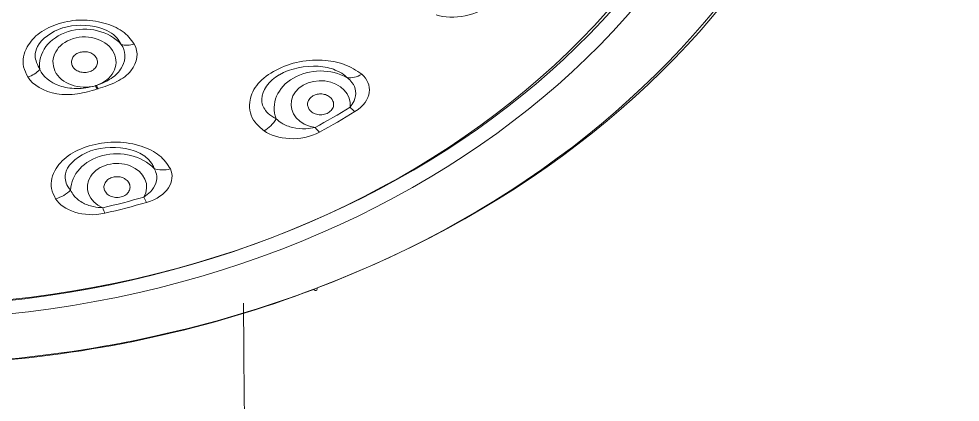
# Model space of a CAD drawing. Extents: x 4791 to 7950, y -233 to 2082.
# Drawn here: x 5911.69 to 5947.78, y 812.76 to 827.48 of the extents above; entities that cross this region are included whole.
import ezdxf

# ---------------------------------------------------------------- set-up
doc = ezdxf.new("R2010")
doc.units = 0
doc.header["$LTSCALE"] = 1.7
doc.header["$MEASUREMENT"] = 0
doc.layers.add('1', color=7, linetype='CONTINUOUS', true_color=0xffffff)

msp = doc.modelspace()

# ---------------------------------------------------------------- linework, layer by layer
at = {"layer": '1', "color": 7, "linetype": 'Continuous', "lineweight": 18}
msp.add_line((5923.004, 817.089), (5923.002, 817.091), dxfattribs=at)
for centre, major_axis, ratio, start_param, end_param in [((5906.802, 844.554), (-37.999, 0), 0.798636, 2.01499, 7.409788), ((5906.802, 844.277), (37.699, 0), 0.798636, 5.156583, 10.55138), ((5906.802, 843.56), (-33.944, 0), 0.798636, 1.631665, 3.141593), ((5914.627, 825.39), (-0.236, 0.764), 0.21692, 2.183467, 2.417882), ((5914.661, 825.4), (0.237, -0.764), 0.217881, 5.324747, 5.559162), ((5924.387, 824.681), (-0.525, 0.851), 0.36761, 2.108736, 2.422624), ((5923.046, 823.903), (0.479, -0.878), 0.339572, 5.268928, 5.582816), ((5916.483, 821.232), (-0.274, 0.962), 0.202374, 2.187983, 2.501871), ((5914.906, 820.823), (0.228, -0.974), 0.169414, 5.338438, 5.652326), ((5906.802, 844.278), (37.703, 0), 0.798636, 4.809139, 5.156583), ((5906.802, 844.551), (-38.003, 0), 0.798636, 1.667546, 2.013929), ((5922.918, 817.509), (-0.178, 0.467), 0.258618, 2.579814, 3.620745), ((5899.325, 856.904), (19.683, -51.786), 0.258617, 0.602323, 0.603412)]:
    msp.add_ellipse(centre, major_axis=major_axis, ratio=ratio, start_param=start_param, end_param=end_param, dxfattribs=at)
for centre, major_axis in [((5906.802, 843.483), (-34.52, 0)), ((5906.802, 843.274), (33.622, 0))]:
    msp.add_ellipse(centre, major_axis=major_axis, ratio=0.798636, dxfattribs=at)
at = {"layer": '1', "color": 7, "linetype": 'Continuous', "lineweight": 13}
for centre, major_axis, ratio, start_param, end_param in [((5914.207, 825.701), (-1.723, 0), 0.798636, 3.755386, 6.408591), ((5914.207, 825.814), (1.209, 0), 0.798636, 5.097374, 11.349788), ((5916.036, 827.099), (0.699, 0.388), 0.722448, 3.739095, 4.435958), ((5911.988, 825.846), (0.679, 0.423), 0.714429, 4.353283, 5.050147), ((5923.26, 824.051), (-1.779, 0), 0.798636, 4.102608, 6.578807), ((5923.26, 824.192), (1.136, 0), 0.798636, 6.158549, 10.806051), ((5924.647, 826.097), (0.653, 0.757), 0.710611, 3.573729, 4.251758), ((5906.802, 841.08), (21.709, 0), 0.798636, 5.081131, 5.082845), ((5906.802, 841.093), (21.895, 0), 0.798636, 5.081131, 5.082845), ((5906.802, 842.283), (28.789, 0), 0.798636, 5.31191, 5.369505), ((5920.943, 823.949), (0.584, 0.812), 0.684908, 4.141001, 4.81903), ((5906.802, 842.312), (-29.098, 0), 0.798636, 2.170317, 2.227912), ((5915.454, 820.875), (-1.779, 0), 0.798636, 3.788449, 6.264648), ((5915.454, 821.015), (1.136, 0), 0.798636, 5.84439, 10.491892), ((5917.387, 822.501), (0.906, 0.422), 0.786244, 3.801173, 4.479202), ((5913.033, 821.372), (0.854, 0.52), 0.772731, 4.343627, 5.021656), ((5906.802, 842.283), (28.789, 0), 0.798636, 4.997751, 5.055346), ((5906.802, 842.312), (-29.098, 0), 0.798636, 1.856158, 1.913753)]:
    msp.add_ellipse(centre, major_axis=major_axis, ratio=ratio, start_param=start_param, end_param=end_param, dxfattribs=at)
for points in [[(5927.691, 827.623), (5928.325, 827.424), (5929.312, 827.571), (5929.84, 828.117)], [(5924.576, 823.913), (5925.256, 824.333), (5925.264, 824.977), (5924.838, 825.345)], [(5921.095, 823.173), (5921.567, 822.833), (5922.507, 822.737), (5923.22, 823.127)], [(5916.586, 820.427), (5917.396, 820.658), (5917.709, 821.262), (5917.5, 821.71)], [(5913.1, 820.568), (5913.363, 820.136), (5914.164, 819.82), (5914.993, 820.014)]]:
    msp.add_open_spline(points, degree=3, dxfattribs=at)
for points, knots in [([(5912.032, 825.244), (5911.967, 825.372), (5911.842, 825.619), (5911.846, 826.022), (5912.021, 826.476), (5912.439, 826.965), (5913.212, 827.323), (5914.104, 827.478), (5914.961, 827.341), (5915.719, 827.032), (5915.982, 826.684), (5916.115, 826.507)], [0, 0, 0, 0, 0.087607, 0.169371, 0.250856, 0.377447, 0.501128, 0.621802, 0.747777, 0.872041, 1, 1, 1, 1]), ([(5915.616, 826.494), (5915.564, 826.58), (5915.403, 826.851), (5914.714, 827.259), (5913.805, 827.26), (5912.933, 826.99), (5912.425, 826.596), (5912.26, 825.984), (5912.407, 825.703), (5912.498, 825.529)], [0, 0, 0, 0, 0.080562, 0.253207, 0.499831, 0.500495, 0.747529, 0.843295, 1, 1, 1, 1]), ([(5915.616, 826.494), (5915.781, 826.248), (5915.81, 825.938), (5915.581, 825.5), (5915.46, 825.357), (5915.124, 825.106), (5914.907, 824.997), (5914.661, 824.919)], [0, 0, 0, 0, 0.5, 0.5, 0.75, 0.75, 1, 1, 1, 1]), ([(5914.728, 824.794), (5914.973, 824.87), (5915.224, 824.95), (5915.665, 825.175), (5915.853, 825.318), (5916.252, 825.797), (5916.293, 826.186), (5916.115, 826.507)], [0, 0, 0, 0, 0.25, 0.25, 0.5, 0.5, 1, 1, 1, 1]), ([(5921.095, 823.173), (5920.97, 823.278), (5920.727, 823.481), (5920.545, 823.862), (5920.516, 824.342), (5920.728, 824.926), (5921.414, 825.481), (5922.331, 825.859), (5923.317, 825.917), (5924.228, 825.766), (5924.631, 825.488), (5924.838, 825.345)], [0, 0, 0, 0, 0.087456, 0.169153, 0.25014, 0.377375, 0.499739, 0.622279, 0.749894, 0.871256, 1, 1, 1, 1]), ([(5914.627, 824.908), (5914.377, 824.833), (5914.129, 824.797), (5913.662, 824.801), (5913.446, 824.839), (5912.878, 825.032), (5912.612, 825.266), (5912.498, 825.529)], [0, 0, 0, 0, 0.25, 0.25, 0.5, 0.5, 1, 1, 1, 1]), ([(5924.278, 825.216), (5924.235, 825.257), (5924.114, 825.37), (5923.773, 825.551), (5922.997, 825.744), (5922.089, 825.568), (5921.265, 825.09), (5920.884, 824.517), (5921.09, 823.992), (5921.332, 823.754), (5921.498, 823.668), (5921.558, 823.637)], [0, 0, 0, 0, 0.046355, 0.127416, 0.254336, 0.50001, 0.500136, 0.746142, 0.872777, 0.954138, 1, 1, 1, 1]), ([(5912.032, 825.244), (5912.229, 824.927), (5912.642, 824.681), (5913.398, 824.557), (5913.67, 824.557), (5914.197, 824.632), (5914.446, 824.706), (5914.693, 824.783)], [0, 0, 0, 0, 0.5, 0.5, 0.75, 0.75, 1, 1, 1, 1]), ([(5913.1, 820.568), (5913.037, 820.697), (5912.915, 820.946), (5912.932, 821.348), (5913.133, 821.806), (5913.6, 822.304), (5914.481, 822.662), (5915.486, 822.796), (5916.402, 822.614), (5917.151, 822.253), (5917.381, 821.895), (5917.5, 821.71)], [0, 0, 0, 0, 0.087456, 0.169153, 0.25014, 0.377375, 0.499739, 0.622279, 0.749894, 0.871256, 1, 1, 1, 1]), ([(5916.874, 821.731), (5916.856, 821.78), (5916.808, 821.914), (5916.596, 822.165), (5916.002, 822.531), (5915.106, 822.584), (5914.137, 822.332), (5913.518, 821.886), (5913.441, 821.345), (5913.536, 821.064), (5913.639, 820.944), (5913.676, 820.901)], [0, 0, 0, 0, 0.046355, 0.127416, 0.254336, 0.50001, 0.500136, 0.746142, 0.872777, 0.954138, 1, 1, 1, 1])]:
    msp.add_open_spline(points, degree=3, knots=knots, dxfattribs=at)
at = {"layer": '1', "color": 7, "linetype": 'Continuous', "lineweight": 18}
for points, knots in [([(5913.742, 825.667), (5913.748, 825.655), (5913.761, 825.631), (5913.795, 825.585), (5913.849, 825.531), (5913.928, 825.479), (5914.049, 825.428), (5914.22, 825.403), (5914.425, 825.441), (5914.566, 825.526), (5914.646, 825.617), (5914.687, 825.692), (5914.708, 825.773), (5914.708, 825.854), (5914.693, 825.913), (5914.677, 825.95), (5914.665, 825.975), (5914.626, 826.04), (5914.533, 826.129), (5914.393, 826.19), (5914.271, 826.212), (5914.178, 826.215), (5914.086, 826.203), (5913.968, 826.171), (5913.838, 826.097), (5913.733, 825.968), (5913.701, 825.842), (5913.711, 825.754), (5913.726, 825.704), (5913.736, 825.68), (5913.742, 825.667)], [0, 0, 0, 0, 0.015625, 0.03125, 0.0625, 0.09375, 0.125, 0.1875, 0.25, 0.3125, 0.34375, 0.375, 0.40625, 0.4375, 0.46875, 0.476562, 0.484375, 0.5, 0.5625, 0.625, 0.65625, 0.6875, 0.71875, 0.75, 0.8125, 0.875, 0.9375, 0.96875, 0.984375, 1, 1, 1, 1]), ([(5924.387, 824.079), (5924.446, 824.162), (5924.587, 824.361), (5924.629, 824.705), (5924.511, 825.011), (5924.345, 825.158), (5924.278, 825.216)], [0, 0, 0, 0, 0.208279, 0.500324, 0.801781, 1, 1, 1, 1]), ([(5922.855, 823.957), (5922.86, 823.951), (5922.871, 823.94), (5922.894, 823.919), (5922.937, 823.885), (5923.007, 823.844), (5923.103, 823.81), (5923.239, 823.786), (5923.416, 823.8), (5923.604, 823.885), (5923.71, 824.003), (5923.753, 824.112), (5923.763, 824.196), (5923.751, 824.279), (5923.724, 824.344), (5923.697, 824.386), (5923.68, 824.408), (5923.668, 824.422), (5923.659, 824.433), (5923.648, 824.443), (5923.63, 824.46), (5923.568, 824.512), (5923.473, 824.559), (5923.354, 824.586), (5923.233, 824.596), (5923.083, 824.574), (5922.924, 824.5), (5922.808, 824.383), (5922.751, 824.239), (5922.763, 824.113), (5922.804, 824.023), (5922.835, 823.98), (5922.853, 823.96), (5922.855, 823.957)], [0, 0, 0, 0, 0.007812, 0.015625, 0.03125, 0.0625, 0.09375, 0.125, 0.1875, 0.25, 0.3125, 0.34375, 0.375, 0.40625, 0.4375, 0.453125, 0.460938, 0.46875, 0.472656, 0.476562, 0.484375, 0.5, 0.5625, 0.59375, 0.625, 0.6875, 0.75, 0.8125, 0.875, 0.9375, 0.96875, 0.996094, 1, 1, 1, 1]), ([(5921.558, 823.637), (5921.625, 823.578), (5921.791, 823.432), (5922.179, 823.283), (5922.641, 823.232), (5922.926, 823.281), (5923.046, 823.301)], [0, 0, 0, 0, 0.200427, 0.49953, 0.790892, 1, 1, 1, 1]), ([(5916.483, 820.63), (5916.571, 820.694), (5916.784, 820.849), (5916.97, 821.163), (5916.996, 821.482), (5916.908, 821.66), (5916.874, 821.731)], [0, 0, 0, 0, 0.208279, 0.500324, 0.801781, 1, 1, 1, 1]), ([(5914.979, 820.892), (5914.981, 820.885), (5914.987, 820.872), (5915.001, 820.847), (5915.028, 820.803), (5915.079, 820.747), (5915.157, 820.691), (5915.278, 820.635), (5915.451, 820.604), (5915.663, 820.639), (5915.81, 820.725), (5915.893, 820.817), (5915.935, 820.895), (5915.955, 820.977), (5915.955, 821.046), (5915.945, 821.092), (5915.938, 821.118), (5915.932, 821.134), (5915.927, 821.146), (5915.921, 821.158), (5915.91, 821.18), (5915.871, 821.244), (5915.799, 821.312), (5915.697, 821.367), (5915.585, 821.406), (5915.434, 821.423), (5915.254, 821.391), (5915.098, 821.309), (5914.989, 821.186), (5914.951, 821.063), (5914.955, 820.967), (5914.968, 820.919), (5914.978, 820.895), (5914.979, 820.892)], [0, 0, 0, 0, 0.007812, 0.015625, 0.03125, 0.0625, 0.09375, 0.125, 0.1875, 0.25, 0.3125, 0.34375, 0.375, 0.40625, 0.4375, 0.453125, 0.460938, 0.46875, 0.472656, 0.476562, 0.484375, 0.5, 0.5625, 0.59375, 0.625, 0.6875, 0.75, 0.8125, 0.875, 0.9375, 0.96875, 0.996094, 1, 1, 1, 1]), ([(5913.676, 820.901), (5913.711, 820.829), (5913.798, 820.651), (5914.09, 820.416), (5914.496, 820.255), (5914.785, 820.231), (5914.906, 820.221)], [0, 0, 0, 0, 0.200427, 0.49953, 0.790892, 1, 1, 1, 1]), ([(5920.301, 816.564), (5920.349, 810.131), (5920.433, 803.389), (5920.697, 786.426), (5920.907, 775.995), (5921.409, 754.485), (5921.692, 743.533), (5922.378, 721.334), (5922.778, 710.135), (5923.206, 698.974)], [0, 0, 0, 0, 0.187709, 0.187709, 0.458473, 0.458473, 0.729236, 0.729236, 1, 1, 1, 1])]:
    msp.add_open_spline(points, degree=3, knots=knots, dxfattribs=at)

doc.saveas('drawing.dxf')
